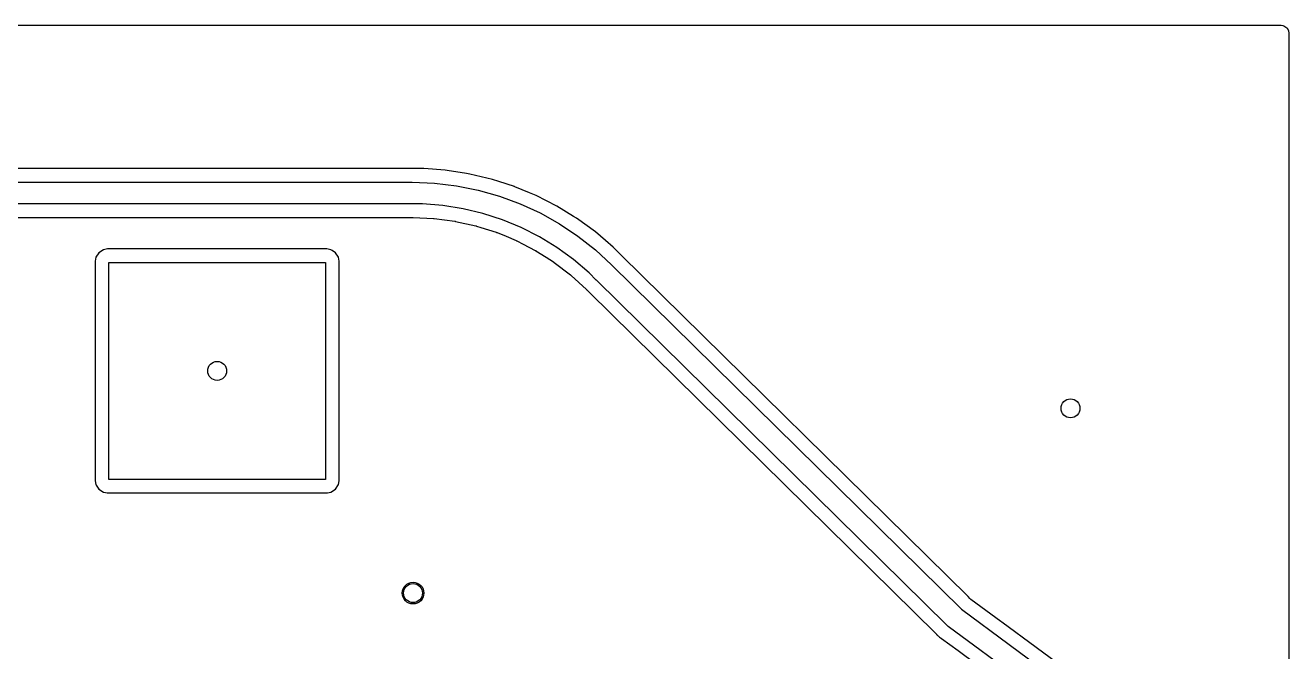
# Model space of a CAD drawing. Header units: inches. Extents: x 0.01 to 5.35, y 0.01 to 3.37.
# Drawn here: x 4.431 to 5.348, y 2.913 to 3.368 of the extents above; entities that cross this region are included whole.
import ezdxf

# ---------------------------------------------------------------- set-up
doc = ezdxf.new("R2010")
doc.units = ezdxf.units.IN
doc.header["$MEASUREMENT"] = 0
doc.layers.add('BLACK', color=250, linetype='CONTINUOUS')

msp = doc.modelspace()

# ---------------------------------------------------------------- linework, layer by layer
at = {"layer": 'BLACK', "linetype": 'CONTINUOUS'}
for p, q in [((0.01724, 3.36817), (5.3429, 3.36817)), ((5.3429, 3.36817), (5.34428, 3.36797)), ((5.34428, 3.36797), (5.34487, 3.3678)), ((5.34487, 3.3678), (5.34718, 3.36631)), ((5.34718, 3.36631), (5.34723, 3.36626)), ((5.34723, 3.36626), (5.34831, 3.3641)), ((5.34831, 3.3641), (5.34837, 3.3638)), ((5.34837, 3.3638), (5.34848, 3.36276)), ((5.34848, 3.36276), (5.34848, 0.01741)), ((4.71434, 3.26404), (4.21832, 3.26404)), ((4.72044, 3.26404), (4.71434, 3.26404)), ((4.73579, 3.26283), (4.72044, 3.26404)), ((4.72044, 3.26404), (4.72044, 3.26404)), ((4.72044, 3.26404), (4.72044, 3.26404)), ((4.73725, 3.26271), (4.73579, 3.26283)), ((4.75127, 3.26049), (4.73725, 3.26271)), ((4.7539, 3.26007), (4.75127, 3.26049)), ((4.7703, 3.25614), (4.7539, 3.26007)), ((4.21598, 3.25417), (4.71201, 3.25417)), ((4.71201, 3.25417), (4.72807, 3.25354)), ((4.72807, 3.25354), (4.74403, 3.25165)), ((4.74403, 3.25165), (4.7598, 3.24852)), ((4.7598, 3.24852), (4.77527, 3.24415)), ((4.77475, 3.25469), (4.7703, 3.25614)), ((4.78617, 3.25098), (4.77475, 3.25469)), ((4.78621, 3.25097), (4.78617, 3.25098)), ((4.78634, 3.25093), (4.78621, 3.25097)), ((4.78636, 3.25092), (4.78634, 3.25093)), ((4.79718, 3.24643), (4.78636, 3.25092)), ((4.77527, 3.24415), (4.79035, 3.23859)), ((4.80187, 3.24449), (4.79718, 3.24643)), ((4.80191, 3.24447), (4.80187, 3.24449)), ((4.81692, 3.23683), (4.80191, 3.24447)), ((4.80191, 3.24447), (4.80191, 3.24447)), ((4.80191, 3.24447), (4.80191, 3.24447)), ((4.71201, 3.23843), (4.22386, 3.23843)), ((4.71943, 3.23843), (4.71201, 3.23843)), ((4.73423, 3.23726), (4.71943, 3.23843)), ((4.7489, 3.23494), (4.73423, 3.23726)), ((4.76334, 3.23147), (4.7489, 3.23494)), ((4.77746, 3.22688), (4.76334, 3.23147)), ((4.79035, 3.23859), (4.80495, 3.23186)), ((4.80495, 3.23186), (4.81897, 3.22401)), ((4.81694, 3.23682), (4.81692, 3.23683)), ((4.81696, 3.2368), (4.81694, 3.23682)), ((4.81698, 3.2368), (4.81696, 3.2368)), ((4.81702, 3.23677), (4.81698, 3.2368)), ((4.82913, 3.22935), (4.81702, 3.23677)), ((4.23913, 3.22856), (4.71185, 3.22856)), ((4.71185, 3.22856), (4.71195, 3.22856)), ((4.71195, 3.22856), (4.71206, 3.22856)), ((4.71206, 3.22856), (4.71216, 3.22856)), ((4.71216, 3.22856), (4.71218, 3.22856)), ((4.71218, 3.22856), (4.71261, 3.22854)), ((4.71261, 3.22854), (4.71261, 3.22854)), ((4.71261, 3.22854), (4.71261, 3.22854)), ((4.71261, 3.22854), (4.7273, 3.2279)), ((4.7273, 3.2279), (4.72751, 3.22788)), ((4.72751, 3.22788), (4.72772, 3.22786)), ((4.72772, 3.22786), (4.72793, 3.22784)), ((4.72793, 3.22784), (4.74279, 3.22588)), ((4.74279, 3.22588), (4.743, 3.22585)), ((4.743, 3.22585), (4.74321, 3.22581)), ((4.74321, 3.22581), (4.74342, 3.22577)), ((4.74342, 3.22577), (4.75805, 3.22253)), ((4.75805, 3.22253), (4.75826, 3.22248)), ((4.75826, 3.22248), (4.75846, 3.22242)), ((4.75846, 3.22242), (4.75867, 3.22236)), ((4.75867, 3.22236), (4.76168, 3.22141)), ((4.76168, 3.22141), (4.77296, 3.21786)), ((4.79118, 3.2212), (4.77746, 3.22688)), ((4.80441, 3.21446), (4.79118, 3.2212)), ((4.81897, 3.22401), (4.83234, 3.21507)), ((4.83131, 3.22801), (4.82913, 3.22935)), ((4.83132, 3.22801), (4.83131, 3.22801)), ((4.84496, 3.2181), (4.83132, 3.22801)), ((4.77296, 3.21786), (4.77316, 3.21779)), ((4.77316, 3.21779), (4.77336, 3.21772)), ((4.77336, 3.21772), (4.77356, 3.21764)), ((4.77356, 3.21764), (4.78018, 3.2149)), ((4.78018, 3.2149), (4.78741, 3.2119)), ((4.78741, 3.2119), (4.7876, 3.21182)), ((4.7876, 3.21182), (4.7878, 3.21173)), ((4.7878, 3.21173), (4.78799, 3.21163)), ((4.78799, 3.21163), (4.79264, 3.20921)), ((4.81708, 3.2067), (4.80441, 3.21446)), ((4.83234, 3.21507), (4.84496, 3.20512)), ((4.85226, 3.21186), (4.84496, 3.2181)), ((4.84496, 3.2181), (4.84496, 3.2181)), ((4.85778, 3.20715), (4.85226, 3.21186)), ((4.48446, 3.20302), (4.48228, 3.19975)), ((4.48773, 3.2052), (4.48446, 3.20302)), ((4.4906, 3.20577), (4.48773, 3.2052)), ((4.48773, 3.2052), (4.48773, 3.2052)), ((4.48773, 3.2052), (4.48773, 3.2052)), ((4.65003, 3.20577), (4.4906, 3.20577)), ((4.4906, 3.20577), (4.4906, 3.20577)), ((4.4906, 3.20577), (4.4906, 3.20577)), ((4.6529, 3.2052), (4.65003, 3.20577)), ((4.65003, 3.20577), (4.65003, 3.20577)), ((4.65003, 3.20577), (4.65003, 3.20577)), ((4.6537, 3.20466), (4.6529, 3.2052)), ((4.6529, 3.2052), (4.6529, 3.2052)), ((4.6529, 3.2052), (4.6529, 3.2052)), ((4.6529, 3.2052), (4.6529, 3.2052)), ((4.6529, 3.2052), (4.6529, 3.2052)), ((4.65617, 3.20302), (4.6537, 3.20466)), ((4.65835, 3.19975), (4.65617, 3.20302)), ((4.79264, 3.20921), (4.80128, 3.20471)), ((4.80128, 3.20471), (4.80147, 3.20461)), ((4.80147, 3.20461), (4.80165, 3.20451)), ((4.80165, 3.20451), (4.80183, 3.2044)), ((4.80183, 3.2044), (4.80912, 3.19975)), ((4.82909, 3.19797), (4.81708, 3.2067)), ((4.84496, 3.20512), (4.8567, 3.19427)), ((4.8632, 3.20172), (4.85778, 3.20715)), ((4.48228, 3.19975), (4.48171, 3.19688)), ((4.48171, 3.19688), (4.48171, 3.19688)), ((4.48171, 3.19688), (4.48171, 3.03745)), ((4.48228, 3.19975), (4.48228, 3.19975)), ((4.49157, 3.03843), (4.49157, 3.19591)), ((4.49157, 3.19591), (4.64906, 3.19591)), ((4.64906, 3.19591), (4.64906, 3.03843)), ((4.6589, 3.19696), (4.65835, 3.19975)), ((4.65835, 3.19975), (4.65835, 3.19975)), ((4.65835, 3.19975), (4.65835, 3.19975)), ((4.65892, 3.19688), (4.6589, 3.19696)), ((4.65892, 3.03745), (4.65892, 3.19688)), ((4.65892, 3.19688), (4.65892, 3.19688)), ((4.65892, 3.19688), (4.65892, 3.19688)), ((4.80912, 3.19975), (4.81447, 3.19634)), ((4.81447, 3.19634), (4.81465, 3.19623)), ((4.81465, 3.19623), (4.81482, 3.1961)), ((4.81482, 3.1961), (4.81499, 3.19598)), ((4.81499, 3.19598), (4.82688, 3.18685)), ((4.84038, 3.18833), (4.82909, 3.19797)), ((4.8567, 3.19427), (4.85672, 3.19425)), ((4.85672, 3.19425), (5.11087, 2.94404)), ((4.86367, 3.20125), (4.8632, 3.20172)), ((4.86369, 3.20124), (4.86367, 3.20125)), ((4.86371, 3.20122), (4.86369, 3.20124)), ((5.11557, 2.95325), (4.86371, 3.20122)), ((4.82688, 3.18685), (4.82705, 3.18672)), ((4.82705, 3.18672), (4.82721, 3.18658)), ((4.82721, 3.18658), (4.82737, 3.18644)), ((4.82737, 3.18644), (4.83854, 3.17621)), ((4.84563, 3.18308), (4.84038, 3.18833)), ((4.83854, 3.17621), (4.83862, 3.17614)), ((4.83862, 3.17614), (4.8387, 3.17606)), ((4.8387, 3.17606), (4.83877, 3.17599)), ((4.83877, 3.17599), (4.84041, 3.17435)), ((4.84565, 3.18306), (4.84563, 3.18308)), ((4.84568, 3.18303), (4.84565, 3.18306)), ((5.10022, 2.93242), (4.84568, 3.18303)), ((4.84041, 3.17435), (4.84041, 3.17435)), ((4.84041, 3.17435), (4.84041, 3.17435)), ((4.84041, 3.17435), (4.84052, 3.17425)), ((4.84052, 3.17425), (4.84074, 3.17405)), ((4.84074, 3.17405), (5.09224, 2.92644)), ((4.48171, 3.03745), (4.48171, 3.03745)), ((4.48171, 3.03745), (4.48171, 3.03745)), ((4.48171, 3.03745), (4.48228, 3.03458)), ((4.64906, 3.03843), (4.49157, 3.03843)), ((4.65835, 3.03458), (4.65892, 3.03745)), ((4.48228, 3.03458), (4.48228, 3.03458)), ((4.48228, 3.03458), (4.48228, 3.03458)), ((4.48228, 3.03458), (4.48242, 3.03434)), ((4.48242, 3.03434), (4.48255, 3.03418)), ((4.48255, 3.03418), (4.48446, 3.03131)), ((4.48446, 3.03131), (4.48773, 3.02914)), ((4.48773, 3.02914), (4.48773, 3.02914)), ((4.48773, 3.02914), (4.48773, 3.02914)), ((4.48773, 3.02914), (4.48773, 3.02914)), ((4.48773, 3.02914), (4.48773, 3.02914)), ((4.48773, 3.02914), (4.48773, 3.02913)), ((4.48773, 3.02913), (4.48773, 3.02913)), ((4.48773, 3.02913), (4.48922, 3.02884)), ((4.48922, 3.02884), (4.4903, 3.02862)), ((4.4903, 3.02862), (4.49041, 3.02859)), ((4.49041, 3.02859), (4.4906, 3.02856)), ((4.4906, 3.02856), (4.65003, 3.02856)), ((4.65003, 3.02856), (4.65019, 3.02856)), ((4.65019, 3.02856), (4.6505, 3.02866)), ((4.6505, 3.02866), (4.6529, 3.02914)), ((4.6529, 3.02914), (4.65617, 3.03131)), ((4.65617, 3.03131), (4.65835, 3.03458)), ((5.11687, 2.95197), (5.11557, 2.95325)), ((5.11692, 2.95193), (5.11687, 2.95197)), ((5.11717, 2.95169), (5.11692, 2.95193)), ((5.11744, 2.95147), (5.11717, 2.95169)), ((5.11771, 2.95125), (5.11744, 2.95147)), ((5.13943, 2.93525), (5.11771, 2.95125)), ((5.11087, 2.94404), (5.18522, 2.88925)), ((5.10066, 2.93207), (5.10022, 2.93242)), ((5.10108, 2.93169), (5.10066, 2.93207)), ((5.17516, 2.8771), (5.10108, 2.93169)), ((5.14021, 2.93467), (5.13943, 2.93525)), ((5.18993, 2.89803), (5.14021, 2.93467)), ((5.09224, 2.92644), (5.09244, 2.92623)), ((5.09244, 2.92623), (5.09256, 2.9261)), ((5.09256, 2.9261), (5.09264, 2.92602)), ((5.09264, 2.92602), (5.09282, 2.92579)), ((5.09282, 2.92579), (5.09297, 2.92561)), ((5.09297, 2.92561), (5.09335, 2.92514)), ((5.09335, 2.92514), (5.09335, 2.92514)), ((5.09335, 2.92514), (5.09335, 2.92514)), ((5.09335, 2.92514), (5.09379, 2.92481)), ((5.09379, 2.92481), (5.09406, 2.9246)), ((5.09406, 2.9246), (5.09432, 2.92437)), ((5.09432, 2.92437), (5.09458, 2.92414)), ((5.09458, 2.92414), (5.09497, 2.92375)), ((5.09497, 2.92375), (5.09497, 2.92375)), ((5.09497, 2.92375), (5.0957, 2.92334)), ((5.0957, 2.92334), (5.09595, 2.92319)), ((5.09595, 2.92319), (5.09619, 2.92303)), ((5.09619, 2.92303), (5.09643, 2.92287)), ((5.09643, 2.92287), (5.10841, 2.91404)), ((5.10841, 2.91404), (5.13412, 2.89509))]:
    msp.add_line(p, q, dxfattribs=at)
at = {"layer": 'BLACK'}
for centre, radius in [((4.57031, 3.11717), 0.00689), ((5.19, 3.09), 0.00689), ((4.71254, 2.95586), 0.00787)]:
    msp.add_circle(centre, radius, dxfattribs=at)
at = {"layer": 'WHITE'}
for centre in [(4.57031, 3.11717), (5.19, 3.09), (4.71254, 2.95586)]:
    msp.add_circle(centre, 0.00689, dxfattribs=at)

doc.saveas('drawing.dxf')
